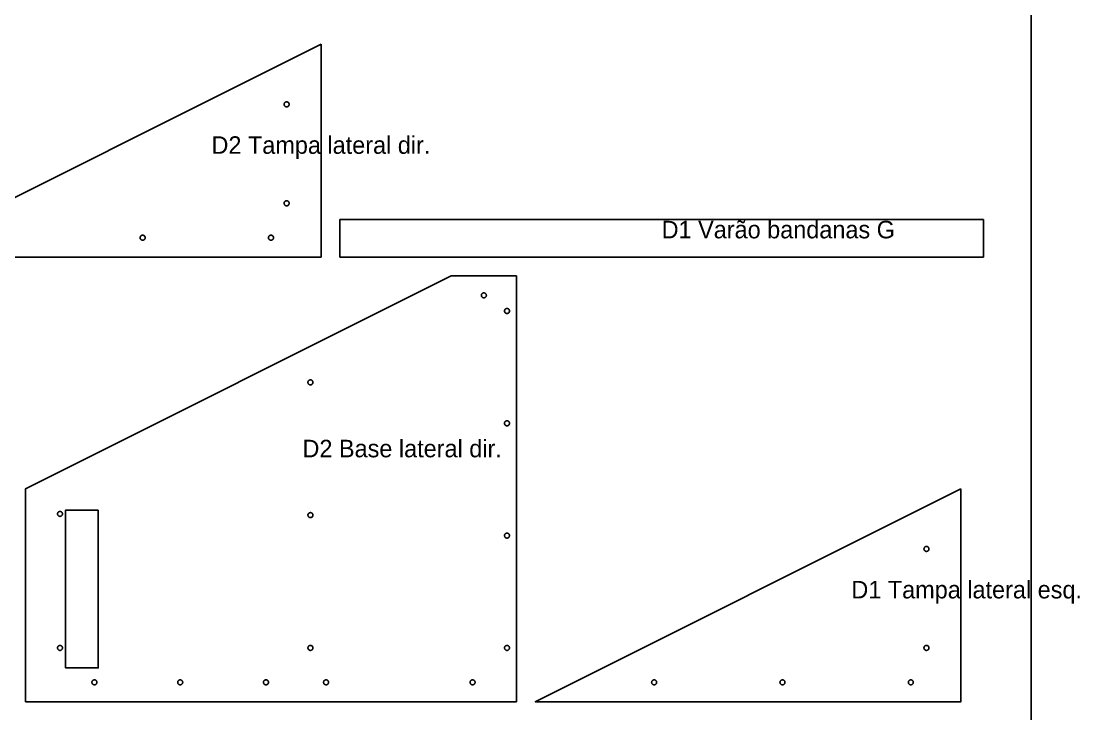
# Model space of a CAD drawing. Header units: millimetres. Extents: x 0 to 2789, y 0 to 1840.
# Drawn here: x 1944 to 2789, y 412 to 965 of the extents above; entities that cross this region are included whole.
import ezdxf

# ---------------------------------------------------------------- set-up
doc = ezdxf.new("R2010")
doc.units = ezdxf.units.MM
for name, color, linetype in [('CHAPA_NAO_CORTAR', 8, 'Continuous'), ('CORTE_EXTERNO', 1, 'Continuous'), ('CORTE_INTERNO', 5, 'Continuous'), ('ETIQUETAS_NAO_CORTAR', 8, 'Continuous')]:
    doc.layers.add(name, color=color, linetype=linetype)

msp = doc.modelspace()

# ---------------------------------------------------------------- linework, layer by layer
at = {"layer": 'CHAPA_NAO_CORTAR'}
msp.add_lwpolyline([(0, 0), (2750, 0), (2750, 1840), (0, 1840)], close=True, dxfattribs=at)
at = {"layer": 'CORTE_EXTERNO'}
for points in [[(2183, 947), (2183, 777), (1843, 777), (2183, 947)], [(2712, 777), (2712, 807), (2198, 807), (2198, 777), (2712, 777)], [(1947, 422), (1947, 592), (2287, 762), (2339, 762), (2339, 422), (1947, 422)], [(2694, 592), (2694, 422), (2354, 422), (2694, 592)]]:
    msp.add_lwpolyline(points, close=True, dxfattribs=at)
at = {"layer": 'CORTE_INTERNO'}
for points in [[(2154.73, 900.85), (2154.56, 900.76), (2154.39, 900.66), (2154.23, 900.55), (2154.09, 900.41), (2153.95, 900.27), (2153.84, 900.11), (2153.74, 899.94), (2153.65, 899.77), (2153.59, 899.58), (2153.54, 899.39), (2153.51, 899.2), (2153.5, 899), (2153.51, 898.8), (2153.54, 898.61), (2153.59, 898.42), (2153.65, 898.23), (2153.74, 898.06), (2153.84, 897.89), (2153.95, 897.73), (2154.09, 897.59), (2154.23, 897.45), (2154.39, 897.34), (2154.56, 897.24), (2154.73, 897.15), (2154.92, 897.09), (2155.11, 897.04), (2155.3, 897.01), (2155.5, 897), (2155.7, 897.01), (2155.89, 897.04), (2156.08, 897.09), (2156.27, 897.15), (2156.44, 897.24), (2156.61, 897.34), (2156.77, 897.45), (2156.91, 897.59), (2157.05, 897.73), (2157.16, 897.89), (2157.26, 898.06), (2157.35, 898.23), (2157.41, 898.42), (2157.46, 898.61), (2157.49, 898.8), (2157.5, 899), (2157.49, 899.2), (2157.46, 899.39), (2157.41, 899.58), (2157.35, 899.77), (2157.26, 899.94), (2157.16, 900.11), (2157.05, 900.27), (2156.91, 900.41), (2156.77, 900.55), (2156.61, 900.66), (2156.44, 900.76), (2156.27, 900.85), (2156.08, 900.91), (2155.89, 900.96), (2155.7, 900.99), (2155.5, 901), (2155.3, 900.99), (2155.11, 900.96), (2154.92, 900.91), (2154.73, 900.85)], [(2154.56, 821.76), (2154.39, 821.66), (2154.23, 821.55), (2154.09, 821.41), (2153.95, 821.27), (2153.84, 821.11), (2153.74, 820.94), (2153.65, 820.77), (2153.59, 820.58), (2153.54, 820.39), (2153.51, 820.2), (2153.5, 820), (2153.51, 819.8), (2153.54, 819.61), (2153.59, 819.42), (2153.65, 819.23), (2153.74, 819.06), (2153.84, 818.89), (2153.95, 818.73), (2154.09, 818.59), (2154.23, 818.45), (2154.39, 818.34), (2154.56, 818.24), (2154.73, 818.15), (2154.92, 818.09), (2155.11, 818.04), (2155.3, 818.01), (2155.5, 818), (2155.7, 818.01), (2155.89, 818.04), (2156.08, 818.09), (2156.27, 818.15), (2156.44, 818.24), (2156.61, 818.34), (2156.77, 818.45), (2156.91, 818.59), (2157.05, 818.73), (2157.16, 818.89), (2157.26, 819.06), (2157.35, 819.23), (2157.41, 819.42), (2157.46, 819.61), (2157.49, 819.8), (2157.5, 820), (2157.49, 820.2), (2157.46, 820.39), (2157.41, 820.58), (2157.35, 820.77), (2157.26, 820.94), (2157.16, 821.11), (2157.05, 821.27), (2156.91, 821.41), (2156.77, 821.55), (2156.61, 821.66), (2156.44, 821.76), (2156.27, 821.85), (2156.08, 821.91), (2155.89, 821.96), (2155.7, 821.99), (2155.5, 822), (2155.3, 821.99), (2155.11, 821.96), (2154.92, 821.91), (2154.73, 821.85), (2154.56, 821.76)], [(2040.11, 794.46), (2039.92, 794.41), (2039.73, 794.35), (2039.56, 794.26), (2039.39, 794.16), (2039.23, 794.05), (2039.09, 793.91), (2038.95, 793.77), (2038.84, 793.61), (2038.74, 793.44), (2038.65, 793.27), (2038.59, 793.08), (2038.54, 792.89), (2038.51, 792.7), (2038.5, 792.5), (2038.51, 792.3), (2038.54, 792.11), (2038.59, 791.92), (2038.65, 791.73), (2038.74, 791.56), (2038.84, 791.39), (2038.95, 791.23), (2039.09, 791.09), (2039.23, 790.95), (2039.39, 790.84), (2039.56, 790.74), (2039.73, 790.65), (2039.92, 790.59), (2040.11, 790.54), (2040.3, 790.51), (2040.5, 790.5), (2040.7, 790.51), (2040.89, 790.54), (2041.08, 790.59), (2041.27, 790.65), (2041.44, 790.74), (2041.61, 790.84), (2041.77, 790.95), (2041.91, 791.09), (2042.05, 791.23), (2042.16, 791.39), (2042.26, 791.56), (2042.35, 791.73), (2042.41, 791.92), (2042.46, 792.11), (2042.49, 792.3), (2042.5, 792.5), (2042.49, 792.7), (2042.46, 792.89), (2042.41, 793.08), (2042.35, 793.27), (2042.26, 793.44), (2042.16, 793.61), (2042.05, 793.77), (2041.91, 793.91), (2041.77, 794.05), (2041.61, 794.16), (2041.44, 794.26), (2041.27, 794.35), (2041.08, 794.41), (2040.89, 794.46), (2040.7, 794.49), (2040.5, 794.5), (2040.3, 794.49), (2040.11, 794.46)], [(2142.42, 794.41), (2142.23, 794.35), (2142.06, 794.26), (2141.89, 794.16), (2141.73, 794.05), (2141.59, 793.91), (2141.45, 793.77), (2141.34, 793.61), (2141.24, 793.44), (2141.15, 793.27), (2141.09, 793.08), (2141.04, 792.89), (2141.01, 792.7), (2141, 792.5), (2141.01, 792.3), (2141.04, 792.11), (2141.09, 791.92), (2141.15, 791.73), (2141.24, 791.56), (2141.34, 791.39), (2141.45, 791.23), (2141.59, 791.09), (2141.73, 790.95), (2141.89, 790.84), (2142.06, 790.74), (2142.23, 790.65), (2142.42, 790.59), (2142.61, 790.54), (2142.8, 790.51), (2143, 790.5), (2143.2, 790.51), (2143.39, 790.54), (2143.58, 790.59), (2143.77, 790.65), (2143.94, 790.74), (2144.11, 790.84), (2144.27, 790.95), (2144.41, 791.09), (2144.55, 791.23), (2144.66, 791.39), (2144.76, 791.56), (2144.85, 791.73), (2144.91, 791.92), (2144.96, 792.11), (2144.99, 792.3), (2145, 792.5), (2144.99, 792.7), (2144.96, 792.89), (2144.91, 793.08), (2144.85, 793.27), (2144.76, 793.44), (2144.66, 793.61), (2144.55, 793.77), (2144.41, 793.91), (2144.27, 794.05), (2144.11, 794.16), (2143.94, 794.26), (2143.77, 794.35), (2143.58, 794.41), (2143.39, 794.46), (2143.2, 794.49), (2143, 794.5), (2142.8, 794.49), (2142.61, 794.46), (2142.42, 794.41)], [(2311.89, 748.16), (2311.73, 748.05), (2311.59, 747.91), (2311.45, 747.77), (2311.34, 747.61), (2311.24, 747.44), (2311.15, 747.27), (2311.09, 747.08), (2311.04, 746.89), (2311.01, 746.7), (2311, 746.5), (2311.01, 746.3), (2311.04, 746.11), (2311.09, 745.92), (2311.15, 745.73), (2311.24, 745.56), (2311.34, 745.39), (2311.45, 745.23), (2311.59, 745.09), (2311.73, 744.95), (2311.89, 744.84), (2312.06, 744.74), (2312.23, 744.65), (2312.42, 744.59), (2312.61, 744.54), (2312.8, 744.51), (2313, 744.5), (2313.2, 744.51), (2313.39, 744.54), (2313.58, 744.59), (2313.77, 744.65), (2313.94, 744.74), (2314.11, 744.84), (2314.27, 744.95), (2314.41, 745.09), (2314.55, 745.23), (2314.66, 745.39), (2314.76, 745.56), (2314.85, 745.73), (2314.91, 745.92), (2314.96, 746.11), (2314.99, 746.3), (2315, 746.5), (2314.99, 746.7), (2314.96, 746.89), (2314.91, 747.08), (2314.85, 747.27), (2314.76, 747.44), (2314.66, 747.61), (2314.55, 747.77), (2314.41, 747.91), (2314.27, 748.05), (2314.11, 748.16), (2313.94, 748.26), (2313.77, 748.35), (2313.58, 748.41), (2313.39, 748.46), (2313.2, 748.49), (2313, 748.5), (2312.8, 748.49), (2312.61, 748.46), (2312.42, 748.41), (2312.23, 748.35), (2312.06, 748.26), (2311.89, 748.16)], [(2329.65, 734.77), (2329.59, 734.58), (2329.54, 734.39), (2329.51, 734.2), (2329.5, 734), (2329.51, 733.8), (2329.54, 733.61), (2329.59, 733.42), (2329.65, 733.23), (2329.74, 733.06), (2329.84, 732.89), (2329.95, 732.73), (2330.09, 732.59), (2330.23, 732.45), (2330.39, 732.34), (2330.56, 732.24), (2330.73, 732.15), (2330.92, 732.09), (2331.11, 732.04), (2331.3, 732.01), (2331.5, 732), (2331.7, 732.01), (2331.89, 732.04), (2332.08, 732.09), (2332.27, 732.15), (2332.44, 732.24), (2332.61, 732.34), (2332.77, 732.45), (2332.91, 732.59), (2333.05, 732.73), (2333.16, 732.89), (2333.26, 733.06), (2333.35, 733.23), (2333.41, 733.42), (2333.46, 733.61), (2333.49, 733.8), (2333.5, 734), (2333.49, 734.2), (2333.46, 734.39), (2333.41, 734.58), (2333.35, 734.77), (2333.26, 734.94), (2333.16, 735.11), (2333.05, 735.27), (2332.91, 735.41), (2332.77, 735.55), (2332.61, 735.66), (2332.44, 735.76), (2332.27, 735.85), (2332.08, 735.91), (2331.89, 735.96), (2331.7, 735.99), (2331.5, 736), (2331.3, 735.99), (2331.11, 735.96), (2330.92, 735.91), (2330.73, 735.85), (2330.56, 735.76), (2330.39, 735.66), (2330.23, 735.55), (2330.09, 735.41), (2329.95, 735.27), (2329.84, 735.11), (2329.74, 734.94), (2329.65, 734.77)], [(2174.3, 678.99), (2174.11, 678.96), (2173.92, 678.91), (2173.73, 678.85), (2173.56, 678.76), (2173.39, 678.66), (2173.23, 678.55), (2173.09, 678.41), (2172.95, 678.27), (2172.84, 678.11), (2172.74, 677.94), (2172.65, 677.77), (2172.59, 677.58), (2172.54, 677.39), (2172.51, 677.2), (2172.5, 677), (2172.51, 676.8), (2172.54, 676.61), (2172.59, 676.42), (2172.65, 676.23), (2172.74, 676.06), (2172.84, 675.89), (2172.95, 675.73), (2173.09, 675.59), (2173.23, 675.45), (2173.39, 675.34), (2173.56, 675.24), (2173.73, 675.15), (2173.92, 675.09), (2174.11, 675.04), (2174.3, 675.01), (2174.5, 675), (2174.7, 675.01), (2174.89, 675.04), (2175.08, 675.09), (2175.27, 675.15), (2175.44, 675.24), (2175.61, 675.34), (2175.77, 675.45), (2175.91, 675.59), (2176.05, 675.73), (2176.16, 675.89), (2176.26, 676.06), (2176.35, 676.23), (2176.41, 676.42), (2176.46, 676.61), (2176.49, 676.8), (2176.5, 677), (2176.49, 677.2), (2176.46, 677.39), (2176.41, 677.58), (2176.35, 677.77), (2176.26, 677.94), (2176.16, 678.11), (2176.05, 678.27), (2175.91, 678.41), (2175.77, 678.55), (2175.61, 678.66), (2175.44, 678.76), (2175.27, 678.85), (2175.08, 678.91), (2174.89, 678.96), (2174.7, 678.99), (2174.5, 679), (2174.3, 678.99)], [(2329.59, 644.91), (2329.54, 644.72), (2329.51, 644.53), (2329.5, 644.33), (2329.51, 644.14), (2329.54, 643.94), (2329.59, 643.75), (2329.65, 643.57), (2329.74, 643.39), (2329.84, 643.22), (2329.95, 643.06), (2330.09, 642.92), (2330.23, 642.79), (2330.39, 642.67), (2330.56, 642.57), (2330.73, 642.49), (2330.92, 642.42), (2331.11, 642.37), (2331.3, 642.34), (2331.5, 642.33), (2331.7, 642.34), (2331.89, 642.37), (2332.08, 642.42), (2332.27, 642.49), (2332.44, 642.57), (2332.61, 642.67), (2332.77, 642.79), (2332.91, 642.92), (2333.05, 643.06), (2333.16, 643.22), (2333.26, 643.39), (2333.35, 643.57), (2333.41, 643.75), (2333.46, 643.94), (2333.49, 644.14), (2333.5, 644.33), (2333.49, 644.53), (2333.46, 644.72), (2333.41, 644.91), (2333.35, 645.1), (2333.26, 645.28), (2333.16, 645.44), (2333.05, 645.6), (2332.91, 645.75), (2332.77, 645.88), (2332.61, 646), (2332.44, 646.1), (2332.27, 646.18), (2332.08, 646.25), (2331.89, 646.29), (2331.7, 646.32), (2331.5, 646.33), (2331.3, 646.32), (2331.11, 646.29), (2330.92, 646.25), (2330.73, 646.18), (2330.56, 646.1), (2330.39, 646), (2330.23, 645.88), (2330.09, 645.75), (2329.95, 645.6), (2329.84, 645.44), (2329.74, 645.28), (2329.65, 645.1), (2329.59, 644.91)], [(2005, 575), (1979, 575), (1979, 449), (2005, 449), (2005, 575)], [(1973.73, 573.85), (1973.56, 573.76), (1973.39, 573.66), (1973.23, 573.55), (1973.09, 573.41), (1972.95, 573.27), (1972.84, 573.11), (1972.74, 572.94), (1972.65, 572.77), (1972.59, 572.58), (1972.54, 572.39), (1972.51, 572.2), (1972.5, 572), (1972.51, 571.8), (1972.54, 571.61), (1972.59, 571.42), (1972.65, 571.23), (1972.74, 571.06), (1972.84, 570.89), (1972.95, 570.73), (1973.09, 570.59), (1973.23, 570.45), (1973.39, 570.34), (1973.56, 570.24), (1973.73, 570.15), (1973.92, 570.09), (1974.11, 570.04), (1974.3, 570.01), (1974.5, 570), (1974.7, 570.01), (1974.89, 570.04), (1975.08, 570.09), (1975.27, 570.15), (1975.44, 570.24), (1975.61, 570.34), (1975.77, 570.45), (1975.91, 570.59), (1976.05, 570.73), (1976.16, 570.89), (1976.26, 571.06), (1976.35, 571.23), (1976.41, 571.42), (1976.46, 571.61), (1976.49, 571.8), (1976.5, 572), (1976.49, 572.2), (1976.46, 572.39), (1976.41, 572.58), (1976.35, 572.77), (1976.26, 572.94), (1976.16, 573.11), (1976.05, 573.27), (1975.91, 573.41), (1975.77, 573.55), (1975.61, 573.66), (1975.44, 573.76), (1975.27, 573.85), (1975.08, 573.91), (1974.89, 573.96), (1974.7, 573.99), (1974.5, 574), (1974.3, 573.99), (1974.11, 573.96), (1973.92, 573.91), (1973.73, 573.85)], [(2174.11, 572.96), (2173.92, 572.91), (2173.73, 572.85), (2173.56, 572.76), (2173.39, 572.66), (2173.23, 572.55), (2173.09, 572.41), (2172.95, 572.27), (2172.84, 572.11), (2172.74, 571.94), (2172.65, 571.77), (2172.59, 571.58), (2172.54, 571.39), (2172.51, 571.2), (2172.5, 571), (2172.51, 570.8), (2172.54, 570.61), (2172.59, 570.42), (2172.65, 570.23), (2172.74, 570.06), (2172.84, 569.89), (2172.95, 569.73), (2173.09, 569.59), (2173.23, 569.45), (2173.39, 569.34), (2173.56, 569.24), (2173.73, 569.15), (2173.92, 569.09), (2174.11, 569.04), (2174.3, 569.01), (2174.5, 569), (2174.7, 569.01), (2174.89, 569.04), (2175.08, 569.09), (2175.27, 569.15), (2175.44, 569.24), (2175.61, 569.34), (2175.77, 569.45), (2175.91, 569.59), (2176.05, 569.73), (2176.16, 569.89), (2176.26, 570.06), (2176.35, 570.23), (2176.41, 570.42), (2176.46, 570.61), (2176.49, 570.8), (2176.5, 571), (2176.49, 571.2), (2176.46, 571.39), (2176.41, 571.58), (2176.35, 571.77), (2176.26, 571.94), (2176.16, 572.11), (2176.05, 572.27), (2175.91, 572.41), (2175.77, 572.55), (2175.61, 572.66), (2175.44, 572.76), (2175.27, 572.85), (2175.08, 572.91), (2174.89, 572.96), (2174.7, 572.99), (2174.5, 573), (2174.3, 572.99), (2174.11, 572.96)], [(2329.54, 555.06), (2329.51, 554.86), (2329.5, 554.67), (2329.51, 554.47), (2329.54, 554.28), (2329.59, 554.09), (2329.65, 553.9), (2329.74, 553.72), (2329.84, 553.56), (2329.95, 553.4), (2330.09, 553.25), (2330.23, 553.12), (2330.39, 553), (2330.56, 552.9), (2330.73, 552.82), (2330.92, 552.75), (2331.11, 552.71), (2331.3, 552.68), (2331.5, 552.67), (2331.7, 552.68), (2331.89, 552.71), (2332.08, 552.75), (2332.27, 552.82), (2332.44, 552.9), (2332.61, 553), (2332.77, 553.12), (2332.91, 553.25), (2333.05, 553.4), (2333.16, 553.56), (2333.26, 553.72), (2333.35, 553.9), (2333.41, 554.09), (2333.46, 554.28), (2333.49, 554.47), (2333.5, 554.67), (2333.49, 554.86), (2333.46, 555.06), (2333.41, 555.25), (2333.35, 555.43), (2333.26, 555.61), (2333.16, 555.78), (2333.05, 555.94), (2332.91, 556.08), (2332.77, 556.21), (2332.61, 556.33), (2332.44, 556.43), (2332.27, 556.51), (2332.08, 556.58), (2331.89, 556.63), (2331.7, 556.66), (2331.5, 556.67), (2331.3, 556.66), (2331.11, 556.63), (2330.92, 556.58), (2330.73, 556.51), (2330.56, 556.43), (2330.39, 556.33), (2330.23, 556.21), (2330.09, 556.08), (2329.95, 555.94), (2329.84, 555.78), (2329.74, 555.61), (2329.65, 555.43), (2329.59, 555.25), (2329.54, 555.06)], [(2665.73, 545.85), (2665.56, 545.76), (2665.39, 545.66), (2665.23, 545.55), (2665.09, 545.41), (2664.95, 545.27), (2664.84, 545.11), (2664.74, 544.94), (2664.65, 544.77), (2664.59, 544.58), (2664.54, 544.39), (2664.51, 544.2), (2664.5, 544), (2664.51, 543.8), (2664.54, 543.61), (2664.59, 543.42), (2664.65, 543.23), (2664.74, 543.06), (2664.84, 542.89), (2664.95, 542.73), (2665.09, 542.59), (2665.23, 542.45), (2665.39, 542.34), (2665.56, 542.24), (2665.73, 542.15), (2665.92, 542.09), (2666.11, 542.04), (2666.3, 542.01), (2666.5, 542), (2666.7, 542.01), (2666.89, 542.04), (2667.08, 542.09), (2667.27, 542.15), (2667.44, 542.24), (2667.61, 542.34), (2667.77, 542.45), (2667.91, 542.59), (2668.05, 542.73), (2668.16, 542.89), (2668.26, 543.06), (2668.35, 543.23), (2668.41, 543.42), (2668.46, 543.61), (2668.49, 543.8), (2668.5, 544), (2668.49, 544.2), (2668.46, 544.39), (2668.41, 544.58), (2668.35, 544.77), (2668.26, 544.94), (2668.16, 545.11), (2668.05, 545.27), (2667.91, 545.41), (2667.77, 545.55), (2667.61, 545.66), (2667.44, 545.76), (2667.27, 545.85), (2667.08, 545.91), (2666.89, 545.96), (2666.7, 545.99), (2666.5, 546), (2666.3, 545.99), (2666.11, 545.96), (2665.92, 545.91), (2665.73, 545.85)], [(1973.56, 466.76), (1973.39, 466.66), (1973.23, 466.55), (1973.09, 466.41), (1972.95, 466.27), (1972.84, 466.11), (1972.74, 465.94), (1972.65, 465.77), (1972.59, 465.58), (1972.54, 465.39), (1972.51, 465.2), (1972.5, 465), (1972.51, 464.8), (1972.54, 464.61), (1972.59, 464.42), (1972.65, 464.23), (1972.74, 464.06), (1972.84, 463.89), (1972.95, 463.73), (1973.09, 463.59), (1973.23, 463.45), (1973.39, 463.34), (1973.56, 463.24), (1973.73, 463.15), (1973.92, 463.09), (1974.11, 463.04), (1974.3, 463.01), (1974.5, 463), (1974.7, 463.01), (1974.89, 463.04), (1975.08, 463.09), (1975.27, 463.15), (1975.44, 463.24), (1975.61, 463.34), (1975.77, 463.45), (1975.91, 463.59), (1976.05, 463.73), (1976.16, 463.89), (1976.26, 464.06), (1976.35, 464.23), (1976.41, 464.42), (1976.46, 464.61), (1976.49, 464.8), (1976.5, 465), (1976.49, 465.2), (1976.46, 465.39), (1976.41, 465.58), (1976.35, 465.77), (1976.26, 465.94), (1976.16, 466.11), (1976.05, 466.27), (1975.91, 466.41), (1975.77, 466.55), (1975.61, 466.66), (1975.44, 466.76), (1975.27, 466.85), (1975.08, 466.91), (1974.89, 466.96), (1974.7, 466.99), (1974.5, 467), (1974.3, 466.99), (1974.11, 466.96), (1973.92, 466.91), (1973.73, 466.85), (1973.56, 466.76)], [(2173.92, 466.91), (2173.73, 466.85), (2173.56, 466.76), (2173.39, 466.66), (2173.23, 466.55), (2173.09, 466.41), (2172.95, 466.27), (2172.84, 466.11), (2172.74, 465.94), (2172.65, 465.77), (2172.59, 465.58), (2172.54, 465.39), (2172.51, 465.2), (2172.5, 465), (2172.51, 464.8), (2172.54, 464.61), (2172.59, 464.42), (2172.65, 464.23), (2172.74, 464.06), (2172.84, 463.89), (2172.95, 463.73), (2173.09, 463.59), (2173.23, 463.45), (2173.39, 463.34), (2173.56, 463.24), (2173.73, 463.15), (2173.92, 463.09), (2174.11, 463.04), (2174.3, 463.01), (2174.5, 463), (2174.7, 463.01), (2174.89, 463.04), (2175.08, 463.09), (2175.27, 463.15), (2175.44, 463.24), (2175.61, 463.34), (2175.77, 463.45), (2175.91, 463.59), (2176.05, 463.73), (2176.16, 463.89), (2176.26, 464.06), (2176.35, 464.23), (2176.41, 464.42), (2176.46, 464.61), (2176.49, 464.8), (2176.5, 465), (2176.49, 465.2), (2176.46, 465.39), (2176.41, 465.58), (2176.35, 465.77), (2176.26, 465.94), (2176.16, 466.11), (2176.05, 466.27), (2175.91, 466.41), (2175.77, 466.55), (2175.61, 466.66), (2175.44, 466.76), (2175.27, 466.85), (2175.08, 466.91), (2174.89, 466.96), (2174.7, 466.99), (2174.5, 467), (2174.3, 466.99), (2174.11, 466.96), (2173.92, 466.91)], [(2329.51, 465.2), (2329.5, 465), (2329.51, 464.8), (2329.54, 464.61), (2329.59, 464.42), (2329.65, 464.23), (2329.74, 464.06), (2329.84, 463.89), (2329.95, 463.73), (2330.09, 463.59), (2330.23, 463.45), (2330.39, 463.34), (2330.56, 463.24), (2330.73, 463.15), (2330.92, 463.09), (2331.11, 463.04), (2331.3, 463.01), (2331.5, 463), (2331.7, 463.01), (2331.89, 463.04), (2332.08, 463.09), (2332.27, 463.15), (2332.44, 463.24), (2332.61, 463.34), (2332.77, 463.45), (2332.91, 463.59), (2333.05, 463.73), (2333.16, 463.89), (2333.26, 464.06), (2333.35, 464.23), (2333.41, 464.42), (2333.46, 464.61), (2333.49, 464.8), (2333.5, 465), (2333.49, 465.2), (2333.46, 465.39), (2333.41, 465.58), (2333.35, 465.77), (2333.26, 465.94), (2333.16, 466.11), (2333.05, 466.27), (2332.91, 466.41), (2332.77, 466.55), (2332.61, 466.66), (2332.44, 466.76), (2332.27, 466.85), (2332.08, 466.91), (2331.89, 466.96), (2331.7, 466.99), (2331.5, 467), (2331.3, 466.99), (2331.11, 466.96), (2330.92, 466.91), (2330.73, 466.85), (2330.56, 466.76), (2330.39, 466.66), (2330.23, 466.55), (2330.09, 466.41), (2329.95, 466.27), (2329.84, 466.11), (2329.74, 465.94), (2329.65, 465.77), (2329.59, 465.58), (2329.54, 465.39), (2329.51, 465.2)], [(2665.56, 466.76), (2665.39, 466.66), (2665.23, 466.55), (2665.09, 466.41), (2664.95, 466.27), (2664.84, 466.11), (2664.74, 465.94), (2664.65, 465.77), (2664.59, 465.58), (2664.54, 465.39), (2664.51, 465.2), (2664.5, 465), (2664.51, 464.8), (2664.54, 464.61), (2664.59, 464.42), (2664.65, 464.23), (2664.74, 464.06), (2664.84, 463.89), (2664.95, 463.73), (2665.09, 463.59), (2665.23, 463.45), (2665.39, 463.34), (2665.56, 463.24), (2665.73, 463.15), (2665.92, 463.09), (2666.11, 463.04), (2666.3, 463.01), (2666.5, 463), (2666.7, 463.01), (2666.89, 463.04), (2667.08, 463.09), (2667.27, 463.15), (2667.44, 463.24), (2667.61, 463.34), (2667.77, 463.45), (2667.91, 463.59), (2668.05, 463.73), (2668.16, 463.89), (2668.26, 464.06), (2668.35, 464.23), (2668.41, 464.42), (2668.46, 464.61), (2668.49, 464.8), (2668.5, 465), (2668.49, 465.2), (2668.46, 465.39), (2668.41, 465.58), (2668.35, 465.77), (2668.26, 465.94), (2668.16, 466.11), (2668.05, 466.27), (2667.91, 466.41), (2667.77, 466.55), (2667.61, 466.66), (2667.44, 466.76), (2667.27, 466.85), (2667.08, 466.91), (2666.89, 466.96), (2666.7, 466.99), (2666.5, 467), (2666.3, 466.99), (2666.11, 466.96), (2665.92, 466.91), (2665.73, 466.85), (2665.56, 466.76)], [(2000.73, 439.05), (2000.59, 438.91), (2000.45, 438.77), (2000.34, 438.61), (2000.24, 438.44), (2000.15, 438.27), (2000.09, 438.08), (2000.04, 437.89), (2000.01, 437.7), (2000, 437.5), (2000.01, 437.3), (2000.04, 437.11), (2000.09, 436.92), (2000.15, 436.73), (2000.24, 436.56), (2000.34, 436.39), (2000.45, 436.23), (2000.59, 436.09), (2000.73, 435.95), (2000.89, 435.84), (2001.06, 435.74), (2001.23, 435.65), (2001.42, 435.59), (2001.61, 435.54), (2001.8, 435.51), (2002, 435.5), (2002.2, 435.51), (2002.39, 435.54), (2002.58, 435.59), (2002.77, 435.65), (2002.94, 435.74), (2003.11, 435.84), (2003.27, 435.95), (2003.41, 436.09), (2003.55, 436.23), (2003.66, 436.39), (2003.76, 436.56), (2003.85, 436.73), (2003.91, 436.92), (2003.96, 437.11), (2003.99, 437.3), (2004, 437.5), (2003.99, 437.7), (2003.96, 437.89), (2003.91, 438.08), (2003.85, 438.27), (2003.76, 438.44), (2003.66, 438.61), (2003.55, 438.77), (2003.41, 438.91), (2003.27, 439.05), (2003.11, 439.16), (2002.94, 439.26), (2002.77, 439.35), (2002.58, 439.41), (2002.39, 439.46), (2002.2, 439.49), (2002, 439.5), (2001.8, 439.49), (2001.61, 439.46), (2001.42, 439.41), (2001.23, 439.35), (2001.06, 439.26), (2000.89, 439.16), (2000.73, 439.05)], [(2069.09, 438.91), (2068.95, 438.77), (2068.84, 438.61), (2068.74, 438.44), (2068.65, 438.27), (2068.59, 438.08), (2068.54, 437.89), (2068.51, 437.7), (2068.5, 437.5), (2068.51, 437.3), (2068.54, 437.11), (2068.59, 436.92), (2068.65, 436.73), (2068.74, 436.56), (2068.84, 436.39), (2068.95, 436.23), (2069.09, 436.09), (2069.23, 435.95), (2069.39, 435.84), (2069.56, 435.74), (2069.73, 435.65), (2069.92, 435.59), (2070.11, 435.54), (2070.3, 435.51), (2070.5, 435.5), (2070.7, 435.51), (2070.89, 435.54), (2071.08, 435.59), (2071.27, 435.65), (2071.44, 435.74), (2071.61, 435.84), (2071.77, 435.95), (2071.91, 436.09), (2072.05, 436.23), (2072.16, 436.39), (2072.26, 436.56), (2072.35, 436.73), (2072.41, 436.92), (2072.46, 437.11), (2072.49, 437.3), (2072.5, 437.5), (2072.49, 437.7), (2072.46, 437.89), (2072.41, 438.08), (2072.35, 438.27), (2072.26, 438.44), (2072.16, 438.61), (2072.05, 438.77), (2071.91, 438.91), (2071.77, 439.05), (2071.61, 439.16), (2071.44, 439.26), (2071.27, 439.35), (2071.08, 439.41), (2070.89, 439.46), (2070.7, 439.49), (2070.5, 439.5), (2070.3, 439.49), (2070.11, 439.46), (2069.92, 439.41), (2069.73, 439.35), (2069.56, 439.26), (2069.39, 439.16), (2069.23, 439.05), (2069.09, 438.91)], [(2137.45, 438.77), (2137.34, 438.61), (2137.24, 438.44), (2137.15, 438.27), (2137.09, 438.08), (2137.04, 437.89), (2137.01, 437.7), (2137, 437.5), (2137.01, 437.3), (2137.04, 437.11), (2137.09, 436.92), (2137.15, 436.73), (2137.24, 436.56), (2137.34, 436.39), (2137.45, 436.23), (2137.59, 436.09), (2137.73, 435.95), (2137.89, 435.84), (2138.06, 435.74), (2138.23, 435.65), (2138.42, 435.59), (2138.61, 435.54), (2138.8, 435.51), (2139, 435.5), (2139.2, 435.51), (2139.39, 435.54), (2139.58, 435.59), (2139.77, 435.65), (2139.94, 435.74), (2140.11, 435.84), (2140.27, 435.95), (2140.41, 436.09), (2140.55, 436.23), (2140.66, 436.39), (2140.76, 436.56), (2140.85, 436.73), (2140.91, 436.92), (2140.96, 437.11), (2140.99, 437.3), (2141, 437.5), (2140.99, 437.7), (2140.96, 437.89), (2140.91, 438.08), (2140.85, 438.27), (2140.76, 438.44), (2140.66, 438.61), (2140.55, 438.77), (2140.41, 438.91), (2140.27, 439.05), (2140.11, 439.16), (2139.94, 439.26), (2139.77, 439.35), (2139.58, 439.41), (2139.39, 439.46), (2139.2, 439.49), (2139, 439.5), (2138.8, 439.49), (2138.61, 439.46), (2138.42, 439.41), (2138.23, 439.35), (2138.06, 439.26), (2137.89, 439.16), (2137.73, 439.05), (2137.59, 438.91), (2137.45, 438.77)], [(2185.34, 438.61), (2185.24, 438.44), (2185.15, 438.27), (2185.09, 438.08), (2185.04, 437.89), (2185.01, 437.7), (2185, 437.5), (2185.01, 437.3), (2185.04, 437.11), (2185.09, 436.92), (2185.15, 436.73), (2185.24, 436.56), (2185.34, 436.39), (2185.45, 436.23), (2185.59, 436.09), (2185.73, 435.95), (2185.89, 435.84), (2186.06, 435.74), (2186.23, 435.65), (2186.42, 435.59), (2186.61, 435.54), (2186.8, 435.51), (2187, 435.5), (2187.2, 435.51), (2187.39, 435.54), (2187.58, 435.59), (2187.77, 435.65), (2187.94, 435.74), (2188.11, 435.84), (2188.27, 435.95), (2188.41, 436.09), (2188.55, 436.23), (2188.66, 436.39), (2188.76, 436.56), (2188.85, 436.73), (2188.91, 436.92), (2188.96, 437.11), (2188.99, 437.3), (2189, 437.5), (2188.99, 437.7), (2188.96, 437.89), (2188.91, 438.08), (2188.85, 438.27), (2188.76, 438.44), (2188.66, 438.61), (2188.55, 438.77), (2188.41, 438.91), (2188.27, 439.05), (2188.11, 439.16), (2187.94, 439.26), (2187.77, 439.35), (2187.58, 439.41), (2187.39, 439.46), (2187.2, 439.49), (2187, 439.5), (2186.8, 439.49), (2186.61, 439.46), (2186.42, 439.41), (2186.23, 439.35), (2186.06, 439.26), (2185.89, 439.16), (2185.73, 439.05), (2185.59, 438.91), (2185.45, 438.77), (2185.34, 438.61)], [(2302.24, 438.44), (2302.15, 438.27), (2302.09, 438.08), (2302.04, 437.89), (2302.01, 437.7), (2302, 437.5), (2302.01, 437.3), (2302.04, 437.11), (2302.09, 436.92), (2302.15, 436.73), (2302.24, 436.56), (2302.34, 436.39), (2302.45, 436.23), (2302.59, 436.09), (2302.73, 435.95), (2302.89, 435.84), (2303.06, 435.74), (2303.23, 435.65), (2303.42, 435.59), (2303.61, 435.54), (2303.8, 435.51), (2304, 435.5), (2304.2, 435.51), (2304.39, 435.54), (2304.58, 435.59), (2304.77, 435.65), (2304.94, 435.74), (2305.11, 435.84), (2305.27, 435.95), (2305.41, 436.09), (2305.55, 436.23), (2305.66, 436.39), (2305.76, 436.56), (2305.85, 436.73), (2305.91, 436.92), (2305.96, 437.11), (2305.99, 437.3), (2306, 437.5), (2305.99, 437.7), (2305.96, 437.89), (2305.91, 438.08), (2305.85, 438.27), (2305.76, 438.44), (2305.66, 438.61), (2305.55, 438.77), (2305.41, 438.91), (2305.27, 439.05), (2305.11, 439.16), (2304.94, 439.26), (2304.77, 439.35), (2304.58, 439.41), (2304.39, 439.46), (2304.2, 439.49), (2304, 439.5), (2303.8, 439.49), (2303.61, 439.46), (2303.42, 439.41), (2303.23, 439.35), (2303.06, 439.26), (2302.89, 439.16), (2302.73, 439.05), (2302.59, 438.91), (2302.45, 438.77), (2302.34, 438.61), (2302.24, 438.44)], [(2448.8, 439.49), (2448.61, 439.46), (2448.42, 439.41), (2448.23, 439.35), (2448.06, 439.26), (2447.89, 439.16), (2447.73, 439.05), (2447.59, 438.91), (2447.45, 438.77), (2447.34, 438.61), (2447.24, 438.44), (2447.15, 438.27), (2447.09, 438.08), (2447.04, 437.89), (2447.01, 437.7), (2447, 437.5), (2447.01, 437.3), (2447.04, 437.11), (2447.09, 436.92), (2447.15, 436.73), (2447.24, 436.56), (2447.34, 436.39), (2447.45, 436.23), (2447.59, 436.09), (2447.73, 435.95), (2447.89, 435.84), (2448.06, 435.74), (2448.23, 435.65), (2448.42, 435.59), (2448.61, 435.54), (2448.8, 435.51), (2449, 435.5), (2449.2, 435.51), (2449.39, 435.54), (2449.58, 435.59), (2449.77, 435.65), (2449.94, 435.74), (2450.11, 435.84), (2450.27, 435.95), (2450.41, 436.09), (2450.55, 436.23), (2450.66, 436.39), (2450.76, 436.56), (2450.85, 436.73), (2450.91, 436.92), (2450.96, 437.11), (2450.99, 437.3), (2451, 437.5), (2450.99, 437.7), (2450.96, 437.89), (2450.91, 438.08), (2450.85, 438.27), (2450.76, 438.44), (2450.66, 438.61), (2450.55, 438.77), (2450.41, 438.91), (2450.27, 439.05), (2450.11, 439.16), (2449.94, 439.26), (2449.77, 439.35), (2449.58, 439.41), (2449.39, 439.46), (2449.2, 439.49), (2449, 439.5), (2448.8, 439.49)], [(2551.11, 439.46), (2550.92, 439.41), (2550.73, 439.35), (2550.56, 439.26), (2550.39, 439.16), (2550.23, 439.05), (2550.09, 438.91), (2549.95, 438.77), (2549.84, 438.61), (2549.74, 438.44), (2549.65, 438.27), (2549.59, 438.08), (2549.54, 437.89), (2549.51, 437.7), (2549.5, 437.5), (2549.51, 437.3), (2549.54, 437.11), (2549.59, 436.92), (2549.65, 436.73), (2549.74, 436.56), (2549.84, 436.39), (2549.95, 436.23), (2550.09, 436.09), (2550.23, 435.95), (2550.39, 435.84), (2550.56, 435.74), (2550.73, 435.65), (2550.92, 435.59), (2551.11, 435.54), (2551.3, 435.51), (2551.5, 435.5), (2551.7, 435.51), (2551.89, 435.54), (2552.08, 435.59), (2552.27, 435.65), (2552.44, 435.74), (2552.61, 435.84), (2552.77, 435.95), (2552.91, 436.09), (2553.05, 436.23), (2553.16, 436.39), (2553.26, 436.56), (2553.35, 436.73), (2553.41, 436.92), (2553.46, 437.11), (2553.49, 437.3), (2553.5, 437.5), (2553.49, 437.7), (2553.46, 437.89), (2553.41, 438.08), (2553.35, 438.27), (2553.26, 438.44), (2553.16, 438.61), (2553.05, 438.77), (2552.91, 438.91), (2552.77, 439.05), (2552.61, 439.16), (2552.44, 439.26), (2552.27, 439.35), (2552.08, 439.41), (2551.89, 439.46), (2551.7, 439.49), (2551.5, 439.5), (2551.3, 439.49), (2551.11, 439.46)], [(2653.42, 439.41), (2653.23, 439.35), (2653.06, 439.26), (2652.89, 439.16), (2652.73, 439.05), (2652.59, 438.91), (2652.45, 438.77), (2652.34, 438.61), (2652.24, 438.44), (2652.15, 438.27), (2652.09, 438.08), (2652.04, 437.89), (2652.01, 437.7), (2652, 437.5), (2652.01, 437.3), (2652.04, 437.11), (2652.09, 436.92), (2652.15, 436.73), (2652.24, 436.56), (2652.34, 436.39), (2652.45, 436.23), (2652.59, 436.09), (2652.73, 435.95), (2652.89, 435.84), (2653.06, 435.74), (2653.23, 435.65), (2653.42, 435.59), (2653.61, 435.54), (2653.8, 435.51), (2654, 435.5), (2654.2, 435.51), (2654.39, 435.54), (2654.58, 435.59), (2654.77, 435.65), (2654.94, 435.74), (2655.11, 435.84), (2655.27, 435.95), (2655.41, 436.09), (2655.55, 436.23), (2655.66, 436.39), (2655.76, 436.56), (2655.85, 436.73), (2655.91, 436.92), (2655.96, 437.11), (2655.99, 437.3), (2656, 437.5), (2655.99, 437.7), (2655.96, 437.89), (2655.91, 438.08), (2655.85, 438.27), (2655.76, 438.44), (2655.66, 438.61), (2655.55, 438.77), (2655.41, 438.91), (2655.27, 439.05), (2655.11, 439.16), (2654.94, 439.26), (2654.77, 439.35), (2654.58, 439.41), (2654.39, 439.46), (2654.2, 439.49), (2654, 439.5), (2653.8, 439.49), (2653.61, 439.46), (2653.42, 439.41)]]:
    msp.add_lwpolyline(points, close=True, dxfattribs=at)

# ---------------------------------------------------------------- texts
at = {"layer": 'ETIQUETAS_NAO_CORTAR'}
for s, p in [('D2 Tampa lateral dir.', (2095.5, 859.5)), ('D1 Varão bandanas G', (2455, 792)), ('D2 Base lateral dir.', (2168.17, 617.17)), ('D1 Tampa lateral esq.', (2606.5, 504.5))]:
    msp.add_text(s, height=14, dxfattribs=at).set_placement(p)

doc.saveas('drawing.dxf')
